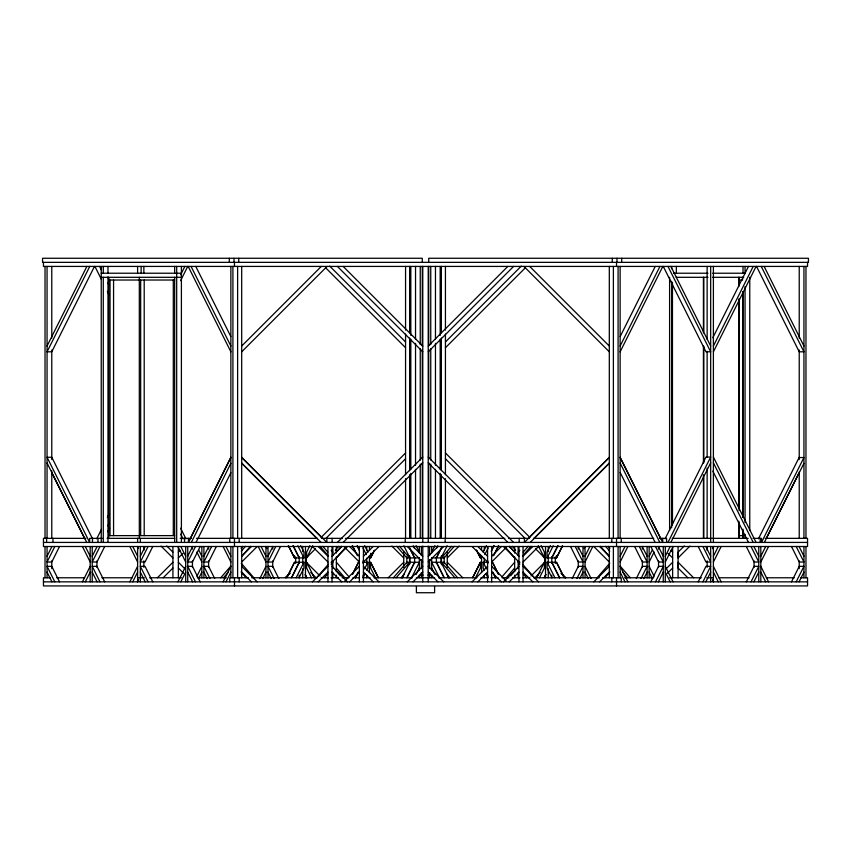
<?xml version="1.0" encoding="UTF-8"?>
<svg xmlns="http://www.w3.org/2000/svg" width="851" height="851" viewBox="0 0 851 851"><rect width="100%" height="100%" fill="white"/><g stroke="black" fill="none" stroke-linecap="round" stroke-linejoin="round"><path stroke-width="1.28" d="M97.939 542.427L98.025 538.343M294.531 562.266L286.808 577.776L294.499 562.266L303.924 562.266L303.924 568.032L299.052 577.776M299.244 562.266L291.531 577.776L299.212 562.266M352.452 574.446L358.516 562.256M355.516 577.765L358.271 572.223M402.183 577.765L409.905 562.256L419.33 562.266L411.576 577.776M414.618 562.256L406.895 577.765L414.618 562.266M495.239 552.384L498.548 545.736M47.06 346.038L86.866 266.427M89.749 266.427L47.06 351.803L51.773 351.803L94.461 266.427M180.678 274.745L184.837 266.427M180.603 280.66L187.72 266.427M47.06 556.246L51.932 546.502M54.815 546.502L47.06 562.011L51.773 562.011L59.527 546.502M96.695 538.864L101.439 529.386M107.364 517.525L109.151 513.972M92.227 556.246L97.099 546.502M107.928 525.822L109.119 523.45M99.982 546.502L92.227 562.011L96.94 562.011L104.694 546.502M82.441 581.85L90.185 566.34M107.864 531.737L109.641 528.163M85.323 581.85L90.185 572.117M140.33 556.246L145.191 546.502M129.852 581.85L137.607 566.34M148.074 546.502L140.33 562.011L145.032 562.011L152.786 546.502M132.735 581.85L137.607 572.117M137.447 581.85L138.532 579.691M190.06 538.874L230.866 457.264M230.866 457.551L188.433 542.427L188.433 538.343M191.315 542.427L230.866 463.316M187.741 556.246L192.613 546.502M196.028 542.427L230.855 472.762M195.496 546.502L187.741 562.011L192.454 562.011L200.208 546.502M177.944 581.85L185.699 566.34M180.827 581.85L185.699 572.117M203.9 556.246L208.761 546.502M196.868 576.318L201.857 566.34M211.654 546.502L203.9 562.011L208.601 562.011L216.356 546.502M198.613 578.606L201.857 572.117M223.111 581.85L230.866 566.34M225.994 581.85L230.866 572.117M268.001 556.246L272.873 546.502M275.756 546.502L268.001 562.011L272.714 562.011L280.468 546.502M259.863 578.531L265.959 566.34M262.714 578.606L265.959 572.117M309.892 545.672L306.637 552.161L306.637 557.937L312.732 545.746M296.169 577.776L303.924 562.266M352.388 574.446L358.473 562.266M355.431 577.776L358.197 572.234M364.568 568.915L367.898 562.266L363.186 562.266M370.61 557.937L374.493 550.182L370.579 557.926L370.61 553.32M363.026 577.776L365.185 573.446M366.813 570.202L367.898 568.032L367.898 562.266M402.151 577.776L403.81 574.446M416.075 574.531L419.33 568.032M441.371 547.959L436.382 557.937L441.392 547.959M447.19 545.746L441.095 557.937L431.68 557.926M491.687 550.182L493.91 545.746M493.633 555.714L498.612 545.746M620.177 336.528L655.227 266.427M620.134 346.038L659.94 266.427M620.134 351.803L662.823 266.427M538.268 574.446L536.609 577.776L544.385 562.266L544.385 568.032L539.491 577.776M584.116 548.672L585.201 546.502M572.202 578.531L578.297 566.34L582.999 566.34L576.914 578.531M585.041 556.246L589.913 546.502M585.041 562.011L592.796 546.502M579.754 578.606L582.999 572.117M712.84 337.719L748.486 266.427M713.393 346.038L753.199 266.427M713.393 351.803L756.082 266.427M620.134 556.246L625.006 546.502M620.134 562.011L627.889 546.502M636.303 578.531L642.399 566.34L647.111 566.34L641.016 578.531M649.143 556.246L652.387 549.746M649.143 562.011L654.132 552.044M643.856 578.606L647.111 572.117M665.057 538.864L705.968 457.051L710.67 457.051L667.992 542.427M650.792 581.85L658.546 566.34L663.259 566.34L655.504 581.85M670.875 542.427L710.67 462.816M665.301 556.246L670.173 546.502M665.301 562.011L673.056 546.502M658.387 581.85L663.259 572.117M712.468 548.672L713.553 546.502M698.214 581.85L705.968 566.34L710.67 566.34L702.926 581.85M713.393 556.246L718.265 546.502M713.393 562.011L721.148 546.502M705.809 581.85L710.67 572.117M758.422 538.874L799.227 457.264M766.613 537.683L798.6 473.699M764.389 542.427L803.94 463.316M746.306 581.85L754.06 566.34L758.773 566.34L751.018 581.85M760.815 556.246L765.677 546.502M760.815 562.011L768.559 546.502M753.901 581.85L758.773 572.117M791.473 581.85L799.227 566.34L803.94 566.34L796.185 581.85M799.068 581.85L803.94 572.117M306.615 557.937L307.722 555.714M431.68 552.161L434.946 545.661M436.691 547.959L437.808 545.736M483.155 552.161L486.421 545.661M484.825 554.607L488.166 547.959M475.539 577.765L480.421 568.021L480.421 562.256L472.635 577.765L480.389 562.266L480.389 564.575M491.197 551.278L493.984 545.736M550.384 545.672L547.119 552.161L547.119 557.937L556.501 557.937L562.585 545.746L556.469 557.937L556.501 555.629M547.119 557.937L553.235 545.746M241.067 548.267L242.748 546.321M241.248 551.193L245.471 546.321M220.728 577.776L230.802 566.138M242.088 555.99L250.481 546.299M223.441 577.776L228.483 571.957M335.337 550.214L338.709 546.321M336.368 552.161L341.432 546.321M316.689 577.776L328.443 564.202M336.368 557.937L344.761 548.246M331.156 564.202L332.837 562.266L331.028 562.266M324.401 577.776L327.773 573.882M393.396 577.776L406.831 562.266L409.554 562.266L396.119 577.776M401.119 577.776L404.491 573.882M451.519 546.299L441.446 557.937L444.169 557.937L454.243 546.299M518.163 552.161L519.855 550.214M523.195 552.118L528.237 546.299M502.037 576.808L514.632 562.266M522.557 555.99L530.96 546.299M506.196 577.776L514.632 568.032M510.6 575.829L515.663 569.979M597.157 577.776L609.752 563.234M604.88 577.776L609.933 571.925M241.695 346.038L321.306 266.427M241.695 351.803L327.071 266.427M178.348 552.161L180.135 550.395M157.403 577.776L172.923 562.266M178.348 557.937L182.922 553.373M163.169 577.776L172.923 568.032M428.223 346.038L507.824 266.427M428.223 351.803L513.589 266.427M445.435 341.953L521.301 266.097M445.435 347.719L525.184 267.98M241.695 556.246L251.439 546.502M241.695 562.011L257.204 546.502M321.125 537.406L405.565 452.977M306.296 557.926L315.434 548.81M325.954 538.343L405.565 458.742M337.411 542.427L422.777 457.051M343.176 542.427L422.777 462.816M332.028 556.246L341.772 546.502M332.028 562.011L347.538 546.502M312.445 581.85L327.954 566.34M318.21 581.85L327.954 572.117M363.441 556.246L373.174 546.502M363.441 562.011L378.95 546.502M344.761 580.946L359.356 566.34M349.623 581.85L359.356 572.117M388.205 577.765L403.736 562.256M428.223 556.246L437.957 546.502M407.267 581.85L422.777 566.34M428.223 562.011L443.733 546.502M413.043 581.85L422.777 572.117M447.264 557.937L459.136 546.065M491.644 556.246L501.388 546.502M491.644 562.011L506.239 547.416M472.06 581.85L487.57 566.34M477.826 581.85L487.57 572.117M528.822 537.747L609.305 457.264M609.305 457.551L524.429 542.427L524.429 538.343M533.641 538.694L609.305 463.029M530.194 542.427L609.305 463.316M523.046 556.246L532.79 546.502M523.046 562.011L538.555 546.502M503.462 581.85L518.972 566.34M509.228 581.85L518.972 572.117M531.024 575.946L544.704 562.256M534.949 577.776L540.279 572.457M593.796 581.85L609.305 566.34M599.561 581.85L609.305 572.117M684.289 545.97L678.077 552.161L678.087 557.937L689.948 546.076M666.248 568.649L672.652 562.266M667.322 573.351L672.652 568.032M101.237 273.224L181.401 273.224M673.567 273.224L707.989 273.224M712.702 273.224L745.05 273.224L745.05 266.427M101.237 277.309L181.401 277.309M676.215 277.309L707.989 277.309M712.553 277.309L743.731 277.309M108.683 280.022L174.657 280.022M739.125 280.022L742.657 280.022M799.227 457.551L803.94 457.551L761.496 542.427L761.496 538.343L753.007 538.343M108.683 535.63L174.657 535.63M739.125 535.63L742.657 535.63M85.919 538.343L43.454 538.343L43.454 546.502L807.546 546.502L807.546 538.343L765.081 538.343M102.258 538.343L89.642 538.343L89.642 542.427L47.06 457.264L51.773 457.264L92.578 538.874M107.088 538.343L174.753 538.343M180.21 538.343L191.549 538.343M196.39 538.343L317.349 538.343M321.657 538.343L342.336 538.343M345.389 538.343L504.866 538.343M508.664 538.343L529.343 538.343M533.651 538.343L653.738 538.343M659.419 538.343L666.599 538.343L666.599 542.427M672.173 538.343L748.242 538.343M43.454 542.427L807.546 542.427M300.68 545.672L303.924 552.161L303.924 557.937L294.531 557.937L288.415 545.746L294.531 557.937L294.531 555.629M419.33 557.937L409.905 557.926L403.842 545.736M484.24 570.191L483.155 568.021L483.155 562.256L487.857 562.256M519.972 562.266L518.163 562.266L519.844 564.202M552.012 577.776L547.119 568.032L547.119 562.266L556.501 562.266L564.256 577.776L556.469 562.266M420.947 575.053L423.138 575.053M427.862 575.053L430.053 575.053M50.092 577.776L43.454 577.776L43.454 585.935L807.546 585.935L807.546 577.776L800.908 577.776M56.73 577.776L84.6 577.776M101.843 577.776L132.373 577.776M137.607 577.776L144.298 577.776M149.595 577.776L181.476 577.776M197.262 577.776L226.387 577.776M248.439 577.776L229.77 577.776L229.77 581.85M251.673 577.776L317.21 577.776M321.178 577.776L328.369 577.776M330.986 577.776L338.368 577.776M342.081 577.776L348.942 577.776M352.91 577.776L359.526 577.776M370.1 577.776L363.186 577.776L363.186 575.17M374.068 577.776L412.416 577.776M416.384 577.776L434.616 577.776M438.584 577.776L476.932 577.776M480.9 577.776L487.814 577.776L487.814 575.17M490.942 577.765L498.09 577.776M502.058 577.776L508.919 577.776M512.632 577.776L520.014 577.776M522.631 577.776L529.822 577.776M533.79 577.776L599.327 577.776M602.561 577.776L621.23 577.776L621.23 581.85M624.613 577.776L653.738 577.776M669.524 577.776L701.405 577.776M706.702 577.776L713.393 577.776M718.627 577.776L749.157 577.776M766.4 577.776L794.27 577.776M43.454 581.85L807.546 581.85M529.694 266.427L609.305 346.038M523.929 266.427L609.305 351.803M670.865 550.395L672.652 552.161M693.597 577.776L678.077 562.266L678.087 568.032L687.831 577.776M668.088 553.373L672.652 557.937M343.176 266.427L422.777 346.038M337.411 266.427L422.777 351.803M329.699 266.097L405.565 341.953M325.816 267.98L405.565 347.719M599.561 546.502L609.305 556.246M593.796 546.502L609.305 562.011M445.435 452.977L529.875 537.406M445.435 458.742L525.046 538.343M535.577 548.799L544.704 557.926M428.223 457.051L513.589 542.427M428.223 462.816L507.824 542.427M509.228 546.502L518.972 556.246M503.462 546.502L518.972 562.011M523.046 566.34L538.555 581.85M523.046 572.117L532.79 581.85M477.826 546.502L487.57 556.246M472.05 546.502L487.57 562.011M491.644 566.34L506.239 580.946M491.644 572.117L501.388 581.85M447.264 562.256L462.795 577.765M413.043 546.502L422.777 556.246M428.223 566.34L443.733 581.85M407.267 546.502L422.777 562.011M428.223 572.117L437.957 581.85M391.864 546.065L403.736 557.937M349.612 546.502L359.356 556.246M344.761 547.416L359.356 562.011M363.441 566.34L378.95 581.85M363.441 572.117L373.174 581.85M241.695 457.264L326.858 542.427L326.858 538.343M241.695 457.551L321.901 537.758M241.695 463.029L321.093 542.427M241.695 463.316L317.083 538.704M318.21 546.502L327.954 556.246M312.445 546.502L327.954 562.011M332.028 566.34L347.538 581.85M332.028 572.117L341.772 581.85M306.296 562.256L319.997 575.946M310.743 572.457L316.051 577.776M241.695 566.34L257.204 581.85M241.695 572.117L251.439 581.85M166.722 545.97L172.923 552.161M178.348 562.266L184.752 568.649M161.052 546.076L172.923 557.937M178.359 568.032L183.678 573.351M608.252 546.321L609.933 548.267M605.529 546.321L609.752 551.193M620.198 566.138L630.272 577.776M600.519 546.299L608.912 555.99M622.517 571.957L627.559 577.776M512.291 546.321L515.663 550.214M509.568 546.321L514.632 552.161M522.557 564.202L534.311 577.776M506.239 548.246L514.632 557.937M523.227 573.882L526.599 577.776M457.604 577.776L444.169 562.266L441.446 562.266L454.881 577.776M446.509 573.882L449.881 577.776M399.481 546.299L409.554 557.937L406.831 557.937L396.757 546.299M331.145 550.214L332.837 552.161M322.763 546.299L327.805 552.118M336.368 562.266L348.963 576.808M320.04 546.299L328.443 555.99M336.368 568.032L344.804 577.776M335.337 569.979L340.4 575.829M241.248 563.234L253.843 577.776M241.067 571.925L246.12 577.776M559.607 577.776L551.82 562.266L559.543 577.776M541.13 545.672L544.385 552.161L544.385 557.937L543.246 555.714M547.119 562.266L554.905 577.776M538.268 545.746L544.385 557.937M492.867 572.223L495.654 577.765M483.155 562.256L486.495 568.904M485.878 573.436L488.048 577.765M436.382 562.256L444.179 577.765L436.382 562.266M439.478 577.765L431.68 562.256L441.095 562.266L448.849 577.776M431.68 568.021L434.946 574.521M370.579 562.256L378.365 577.765L370.61 562.266L370.61 568.032L375.482 577.776M312.732 574.446L314.402 577.776L306.637 562.266L306.637 568.032L311.509 577.776M764.134 266.427L803.94 346.038M761.251 266.427L803.94 351.803L799.227 351.803L756.539 266.427M670.875 266.427L710.67 346.038M667.992 266.427L710.67 351.803L705.968 351.803L663.28 266.427M799.068 546.502L803.94 556.246M796.185 546.502L803.94 562.011L799.227 562.011L791.473 546.502M713.393 457.051L756.082 542.427M713.393 462.816L753.199 542.427M753.901 546.502L758.773 556.246M751.018 546.502L758.773 562.011L754.06 562.011L746.306 546.502M760.815 566.34L768.559 581.85M712.84 471.135L748.486 542.427M760.815 572.117L765.677 581.85M705.809 546.502L710.67 556.246M713.393 566.34L721.148 581.85M702.926 546.502L710.67 562.011L705.968 562.011L698.214 546.502M713.393 572.117L718.265 581.85M712.468 579.691L713.553 581.85M620.134 457.264L662.716 542.427L662.716 538.343M620.134 457.551L660.802 538.885M620.134 463.029L659.833 542.427M658.387 546.502L663.259 556.246M620.166 472.507L655.121 542.427M655.504 546.502L663.259 562.011L658.546 562.011L650.792 546.502M665.301 566.34L673.056 581.85M665.301 572.117L670.173 581.85M642.239 546.502L647.111 556.246M639.356 546.502L647.111 562.011L642.399 562.011L634.644 546.502M649.143 566.34L654.132 576.318M649.143 572.117L652.387 578.606M620.134 566.34L627.889 581.85M620.134 572.117L625.006 581.85M578.127 546.502L582.999 556.246M575.244 546.502L582.999 562.011L578.297 562.011L570.532 546.502M585.041 566.34L591.137 578.531M585.041 572.117L588.286 578.606M492.527 562.266L498.612 574.446M492.803 572.234L495.569 577.776M416.075 545.672L419.33 552.161M413.235 545.746L414.341 547.959M364.654 545.672L367.898 552.161M362.909 547.959L366.238 554.607M359.313 550.182L357.09 545.746L359.377 550.172M352.388 545.746L355.707 552.395M195.773 266.427L230.823 336.528M191.06 266.427L230.866 346.038M188.177 266.427L230.866 351.803M297.829 545.746L303.924 557.937M293.116 545.746L299.212 557.937M265.799 546.502L266.884 548.672M278.798 578.531L272.703 566.34L268.001 566.34L274.096 578.531M261.087 546.502L265.959 556.246M258.204 546.502L265.959 562.011M268.001 572.117L271.246 578.606M107.864 277.118L109.641 280.681M99.631 266.427L101.407 269.98M107.928 283.032L109.119 285.404M94.918 266.427L101.439 279.468M107.364 291.329L109.151 294.882M225.994 546.502L230.866 556.246M223.111 546.502L230.866 562.011M214.697 578.531L208.601 566.34L203.9 566.34L209.984 578.531M198.613 549.746L201.857 556.246M196.868 552.044L201.857 562.011M203.9 572.117L207.144 578.606M180.603 528.194L185.944 538.864M180.678 534.109L183.061 538.864M200.208 581.85L192.454 566.34L187.741 566.34L195.496 581.85M180.827 546.502L185.699 556.246M177.944 546.502L185.699 562.011M187.741 572.117L192.613 581.85M137.447 546.502L138.532 548.672M152.786 581.85L145.032 566.34L140.33 566.34L148.074 581.85M132.735 546.502L137.607 556.246M129.852 546.502L137.607 562.011M140.33 572.117L145.191 581.85M47.06 463.029L86.759 542.427M51.783 472.762L84.845 538.885M104.694 581.85L96.94 566.34L92.227 566.34L99.982 581.85M85.323 546.502L90.185 556.246M82.441 546.502L90.185 562.011M92.227 572.117L97.099 581.85M59.527 581.85L51.773 566.34L47.06 566.34L54.815 581.85M47.06 572.117L51.932 581.85M492.484 562.256L498.548 574.446M447.158 574.446L448.817 577.765M352.452 545.736L357.409 555.714M293.18 545.746L299.244 557.937M807.546 262.353L807.546 266.427L43.454 266.427L43.454 262.353M805.971 266.427L805.971 538.343M805.971 546.502L805.971 577.776M803.94 266.427L803.94 538.343M803.94 546.502L803.94 577.776M799.227 266.427L799.227 338.06M799.227 349.995L799.227 459.572M799.227 472.028L799.227 538.343M799.227 560.841L799.227 568.649M760.815 546.502L760.815 581.85M760.166 538.343L760.166 542.427M758.773 546.502L758.773 581.85M754.06 560.905L754.06 567.447M749.763 277.309L749.763 530.492M745.05 286.585L745.05 522.546M745.05 534.471L745.05 538.449M743.019 266.427L743.019 273.224M743.019 291.882L743.019 517.238M743.019 529.173L743.019 538.449M742.657 277.309L742.657 279.117M742.657 291.946L742.657 517.089M742.657 530.333L742.657 538.343M739.125 277.309L739.125 285.319M739.125 298.51L739.125 510.515M739.125 522.386L739.125 538.343M738.774 277.309L738.774 286.585M738.774 299.829L738.774 507.866M738.774 521.12L738.774 538.343M713.393 266.427L713.393 542.427M713.393 546.502L713.393 581.85M710.67 266.427L710.67 542.427M710.67 546.502L710.67 581.85M707.138 266.427L707.138 339.379M707.138 351.314L707.138 457.434M707.138 468.05L707.138 538.343M707.138 546.502L707.138 550.416M707.138 560.841L707.138 567.351M703.777 277.309L703.777 331.677M703.777 346.208L703.777 462.816M703.777 477.358L703.777 538.343M703.426 277.309L703.426 332.954M703.426 346.208L703.426 462.816M703.426 474.741L703.426 538.343M678.077 546.502L678.077 577.776M676.343 266.427L676.343 273.224M672.641 546.502L672.641 577.776M672.46 282.606L672.46 525.099M671.63 266.427L671.63 268.693M671.63 281.277L671.63 527.843M669.599 277.309L669.599 530.492M665.301 546.502L665.301 581.85M663.259 546.502L663.259 581.85M658.546 546.502L658.546 549.118M658.546 560.905L658.546 567.447M649.143 546.502L649.143 577.925M647.111 546.502L647.111 577.925M642.399 546.502L642.399 549.118M642.399 560.905L642.399 567.447M621.687 258.268L621.687 262.353M621.23 538.343L621.23 542.427M620.134 266.427L620.134 538.343M620.134 546.502L620.134 577.776M618.092 266.427L618.092 538.343M618.092 546.502L618.092 577.776M616.975 258.268L616.975 262.353M616.528 262.353L616.528 266.427M616.528 538.343L616.528 546.502M616.528 577.776L616.528 585.935M613.38 266.427L613.38 538.343M613.38 546.502L613.38 577.776M612.263 258.268L612.263 262.353M611.816 538.343L611.816 542.427M611.816 577.776L611.816 581.85M609.305 266.427L609.305 538.343M609.305 546.502L609.305 577.776M585.041 546.502L585.041 577.925M582.999 546.502L582.999 577.925M578.286 546.502L578.286 549.118M578.286 560.905L578.286 567.447M555.32 556.926L555.32 563.447M551.788 556.926L551.788 563.447M551.788 575.17L551.788 577.776M548.257 546.502L548.257 551.714M548.257 556.926L548.257 563.447M548.257 568.649L548.257 577.776M545.534 546.502L545.534 577.776M544.693 556.926L544.693 563.447M523.046 546.502L523.046 581.85M519.195 538.343L519.195 542.427M518.972 546.502L518.972 581.85M518.163 546.502L518.163 555.629M518.163 560.841L518.163 568.649M518.163 572.563L518.163 577.776M514.632 546.502L514.632 553.022M514.632 556.926L514.632 571.255M514.632 575.17L514.632 577.776M491.644 546.502L491.644 581.85M487.814 560.841L487.814 563.447M487.57 546.502L487.57 581.85M484.283 546.502L484.283 550.416M484.283 558.235L484.283 563.447M484.283 575.17L484.283 577.776M481.56 546.502L481.56 550.416M481.56 555.629L481.56 572.563M480.421 554.469L480.421 557.926L476.507 550.182L480.421 557.926L480.389 555.629M447.286 552.161L447.264 567.351M445.435 266.427L445.435 330.092M445.435 334.071L445.435 474.677M445.435 478.656L445.435 538.343M445.158 538.343L445.158 542.427M444.169 556.926L444.169 563.447M441.446 555.629L441.446 564.745M441.361 266.427L441.361 332.752M441.361 338.06L441.361 470.699M441.361 474.677L441.361 538.343M441.095 556.926L441.095 563.447M440.18 266.427L440.18 335.4M440.18 339.379L440.18 469.369M440.18 473.347L440.18 538.343M436.382 556.926L436.382 563.447M435.467 266.427L435.467 339.379M435.467 343.357L435.467 465.391M435.467 469.369L435.467 538.343M434.606 586.413L434.606 592.732L416.394 592.732L416.394 586.413M431.68 546.502L431.68 553.022M431.68 558.235L431.68 569.957M431.68 575.17L431.68 577.776M430.755 266.427L430.755 344.687M430.755 348.665L430.755 460.083M430.755 464.061L430.755 538.343M429.638 546.502L429.638 555.629M429.638 559.533L429.638 568.649M429.638 572.563L429.638 577.776M428.723 262.353L428.723 258.268L808.45 258.268L808.45 262.353L42.55 262.353L42.55 258.268L422.277 258.268L422.277 262.353M428.723 266.427L428.723 346.017M428.723 349.995L428.723 458.763M428.723 462.742L428.723 538.343M428.223 266.427L428.223 542.427M428.223 546.076L428.223 581.85M422.777 266.427L422.777 542.427M422.777 546.076L422.777 581.85M422.277 266.427L422.277 346.017M422.277 349.995L422.277 458.763M422.277 462.742L422.277 538.343M421.362 546.502L421.362 555.629M421.362 559.533L421.362 568.649M421.362 572.563L421.362 577.776M420.245 266.427L420.245 344.687M420.245 348.665L420.245 460.083M420.245 464.061L420.245 538.343M419.33 546.502L419.33 553.022M419.33 558.235L419.33 569.957M419.33 575.17L419.33 577.776M415.533 266.427L415.533 339.379M415.533 343.357L415.533 465.391M415.533 469.369L415.533 538.343M414.618 556.926L414.618 563.447M410.82 266.427L410.82 335.4M410.82 339.379L410.82 469.369M410.82 473.347L410.82 538.343M409.905 556.926L409.905 563.447M409.639 266.427L409.639 332.752M409.639 338.06L409.639 470.699M409.639 474.677L409.639 538.343M409.554 555.629L409.554 564.745M406.831 556.926L406.831 563.447M405.565 266.427L405.565 330.092M405.565 334.071L405.565 474.677M405.565 478.656L405.565 538.343M405.225 538.343L405.225 542.427M403.736 552.161L403.736 567.351M369.44 546.502L369.44 550.416M369.44 555.629L369.44 572.563M366.717 546.502L366.717 550.416M366.717 558.235L366.717 563.447M366.717 575.17L366.717 577.776M363.43 546.502L363.43 581.85M363.186 560.841L363.186 563.447M359.356 546.502L359.356 581.85M336.368 546.502L336.368 553.022M336.368 556.926L336.368 571.255M336.368 575.17L336.368 577.776M332.837 546.502L332.837 555.629M332.837 560.841L332.837 568.649M332.837 572.563L332.837 577.776M332.103 538.343L332.103 542.427M332.028 546.502L332.028 581.85M327.954 546.502L327.954 581.85M306.307 556.926L306.307 563.447M305.466 546.502L305.466 577.776M302.743 546.502L302.743 551.714M302.743 556.926L302.743 563.447M302.743 568.649L302.743 577.776M299.212 556.926L299.212 563.447M299.212 575.17L299.212 577.776M295.68 556.926L295.68 563.447M272.714 546.502L272.714 549.118M272.714 560.905L272.714 567.447M268.001 546.502L268.001 577.925M265.959 546.502L265.959 577.925M241.695 266.427L241.695 538.343M241.695 546.502L241.695 577.776M239.184 538.343L239.184 542.427M239.184 577.776L239.184 581.85M238.737 258.268L238.737 262.353M237.62 266.427L237.62 538.343M237.62 546.502L237.62 577.776M234.472 262.353L234.472 266.427M234.472 538.343L234.472 546.502M234.472 577.776L234.472 585.935M234.025 258.268L234.025 262.353M232.908 266.427L232.908 538.343M232.908 546.502L232.908 577.776M230.866 266.427L230.866 538.343M230.866 546.502L230.866 577.776M229.77 538.343L229.77 542.427M229.313 258.268L229.313 262.353M208.601 546.502L208.601 549.118M208.601 560.905L208.601 567.447M203.889 546.502L203.889 577.925M201.857 546.502L201.857 577.925M192.454 546.502L192.454 549.118M192.454 560.905L192.454 567.447M187.741 546.502L187.741 581.85M185.699 546.502L185.699 581.85M184.529 538.343L184.529 542.427M181.401 266.427L181.401 542.427M178.359 546.502L178.359 577.776M176.689 266.427L176.689 542.427M174.657 266.427L174.657 273.224M174.657 277.309L174.657 542.427M173.296 280.022L173.296 535.63M172.923 546.502L172.923 577.776M144.202 280.022L144.202 535.63M143.862 266.427L143.862 273.065M143.862 546.502L143.862 550.416M143.862 560.841L143.862 567.351M141.138 266.427L141.138 273.065M140.66 280.022L140.66 535.63M140.33 538.343L140.33 542.427M140.33 546.502L140.33 581.85M139.309 277.309L139.309 538.343M137.607 266.427L137.607 273.065M137.607 538.343L137.607 542.427M137.607 546.502L137.607 581.85M113.566 280.022L113.566 535.63M110.034 280.022L110.034 535.63M108.683 277.309L108.683 538.343M107.981 266.427L107.981 273.224M107.981 277.309L107.981 542.427M103.279 266.427L103.279 273.224M103.279 277.309L103.279 542.427M101.237 266.427L101.237 542.427M96.94 560.905L96.94 567.447M92.472 538.343L92.472 542.427M92.227 546.502L92.227 581.85M90.185 546.502L90.185 581.85M52.964 538.343L52.964 542.427M51.773 266.427L51.773 338.06M51.773 349.995L51.773 459.572M51.773 470.699L51.773 538.343M51.773 560.841L51.773 568.649M47.06 266.427L47.06 538.343M47.06 546.502L47.06 577.776M46.592 538.343L46.592 542.427M45.029 266.427L45.029 538.343M45.029 546.502L45.029 577.776M557.884 545.746L551.788 557.937L557.937 545.746M545.821 574.531L544.204 577.776L545.831 574.531M289.914 573.202L285.351 577.765L289.925 573.202M565.649 577.765L561.086 573.202L565.638 577.776M414.618 557.937L409.629 547.959L414.618 557.926M306.796 577.776L305.179 574.531L306.807 577.776"/></g></svg>
